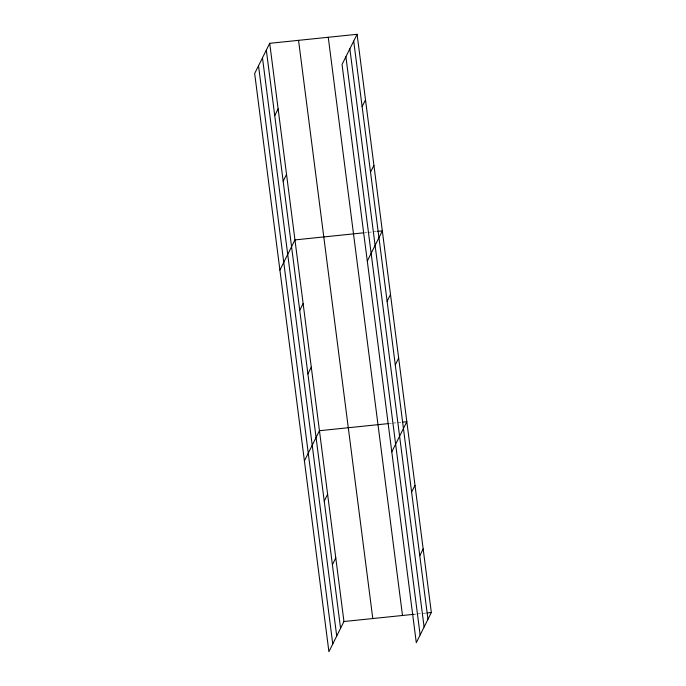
<?xml version="1.0" encoding="UTF-8"?>
<svg xmlns="http://www.w3.org/2000/svg" width="686" height="686" viewBox="0 0 686 686"><rect width="100%" height="100%" fill="white"/><g stroke="black" fill="none" stroke-linecap="round" stroke-linejoin="round"><path stroke-width="0.51" stroke-dasharray="3.43 2.57" d="M364.823 232.7L366.89 232.485M367.919 232.383L372.035 231.954M373.064 231.851L376.151 231.525M389.322 423.502L391.389 423.296M392.418 423.185L396.534 422.765M397.563 422.653L401.687 422.233M413.821 614.313L415.888 614.099M416.916 613.996L426.186 613.044"/><path stroke-width="1.03" d="M269.709 43.312L254.669 73.488L328.911 651.7L343.952 621.525L269.709 43.312L357.089 34.3L431.331 612.512L416.291 642.688L342.048 64.475L357.089 34.3M274.743 115.642L278.13 108.842M283.155 181.173L286.542 174.381M279.914 270.078L294.954 239.911L363.794 232.803M362.122 106.622L365.509 99.83M299.731 310.304L303.118 303.512M370.534 172.152L373.921 165.36M307.903 373.904L311.29 367.113M367.293 261.066L382.334 230.89L377.189 231.422M304.413 460.889L319.453 430.714L388.293 423.614M387.11 301.291L390.497 294.491M324.229 501.114L327.616 494.323M395.282 364.892L398.669 358.101M332.401 564.715L335.788 557.924M391.792 451.877L406.832 421.701L402.716 422.122M411.609 492.094L414.996 485.302M419.781 555.703L423.168 548.903M343.952 621.525L413.821 614.313M427.215 612.932L431.331 612.512M353.702 41.091L427.944 619.304M349.86 48.809L424.094 627.021M345.898 56.758L420.132 634.97M328.26 37.276L402.493 615.488M298.547 40.337L372.79 618.549M266.322 50.112L340.565 628.316M262.481 57.821L336.715 636.033M258.519 65.779L332.753 643.983"/></g></svg>
